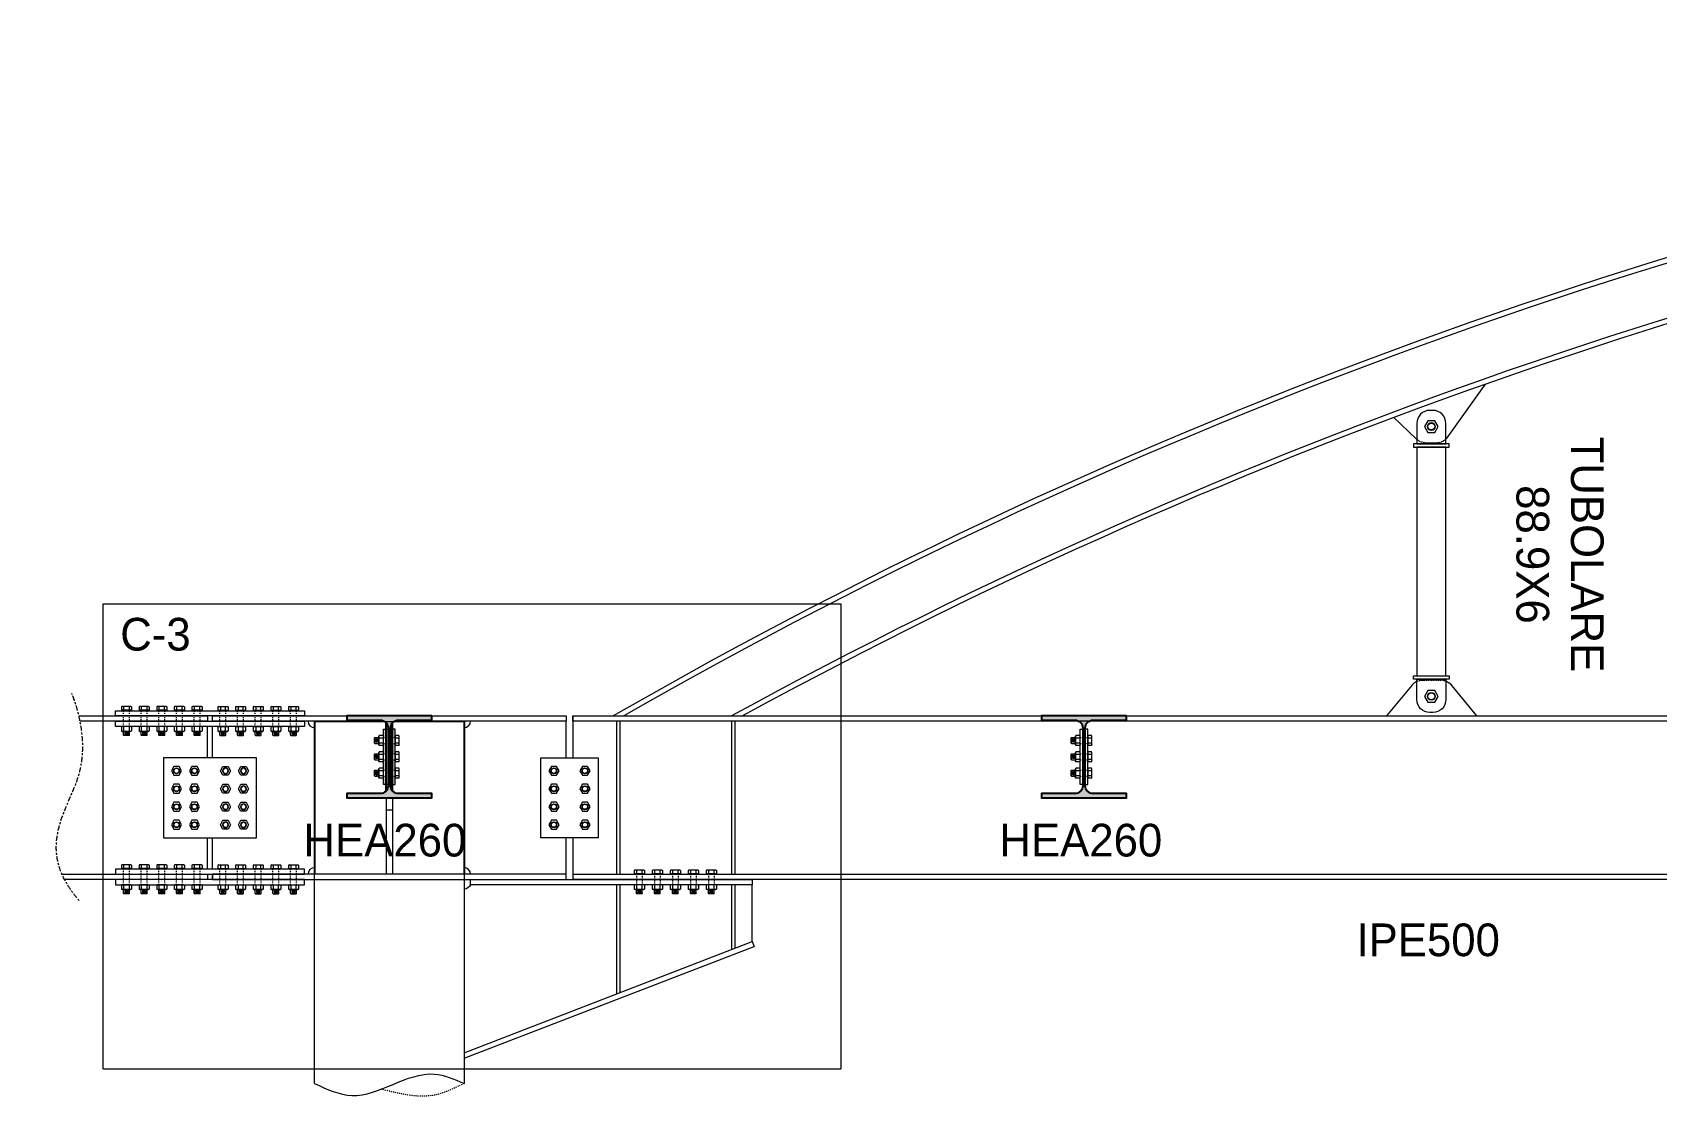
# Model space of a CAD drawing. Header units: millimetres. Extents: x -6949 to 549764, y -83146 to 127128.
# Drawn here: x 173033 to 178001, y 102411 to 105671 of the extents above; entities that cross this region are included whole.
import ezdxf

# ---------------------------------------------------------------- set-up
doc = ezdxf.new("R2010")
doc.units = ezdxf.units.MM
doc.linetypes.add('Centro', pattern=[31.75, 6.35, -4.7625, 15.875, -4.7625])
doc.linetypes.add('Tratto', pattern=[6.35, 3.175, -3.175])
for name, color, linetype, lineweight in [('bulloni', 5, 'Continuous', 9), ('LINEA DI SEZIONE', 1, 'Centro', 9), ('piastra', 6, 'Continuous', 18), ('S-BEAM', 5, 'Continuous', 18), ('S-COLS', 7, 'Continuous', 18), ('SEZIONI acciaio - Steel sections', 7, 'Continuous', 25), ('tratteggio', 253, 'Tratto', 15)]:
    doc.layers.add(name, color=color, linetype=linetype, lineweight=lineweight)
doc.layers.add('quote', color=7, linetype='Continuous', lineweight=5, true_color=0x383838)
doc.styles.get("Standard").update_dxf_attribs({"font": ''})
doc.styles.get('Standard').set_extended_font_data('Bahnschrift Light')

# ---------------------------------------------------------------- blocks, each defined once
blk = doc.blocks.new('*U1037')
at = {"layer": 'bulloni'}
blk.add_lwpolyline([(-15.6, 0), (-7.8, -13.5), (7.8, -13.5), (15.6, 0), (7.8, 13.5), (-7.8, 13.5)], close=True, dxfattribs=at)
for radius in [9, 7.88]:
    blk.add_circle((0, 0), radius, dxfattribs=at)
blk = doc.blocks.new('*U1038')
at = {"color": 0, "linetype": 'ByBlock', "lineweight": -2, "transparency": 16777216}
for p in [(0, 0), (55, 0), (0, -55), (55, -55), (0, -110), (55, -110), (0, -165), (55, -165)]:
    blk.add_blockref('*U1037', p, dxfattribs=at)
blk = doc.blocks.new('*U1046')
at = {"layer": 'bulloni'}
blk.add_lwpolyline([(-15.6, 0), (-7.8, -13.5), (7.8, -13.5), (15.6, 0), (7.8, 13.5), (-7.8, 13.5)], close=True, dxfattribs=at)
for radius in [9, 7.88]:
    blk.add_circle((0, 0), radius, dxfattribs=at)
blk = doc.blocks.new('*U1047')
at = {"color": 0, "linetype": 'ByBlock', "lineweight": -2, "transparency": 16777216}
for p in [(0, 0), (55, 0), (0, -55), (55, -55), (0, -110), (55, -110), (0, -165), (55, -165)]:
    blk.add_blockref('*U1046', p, dxfattribs=at)
blk = doc.blocks.new('*U1048')
at = {"layer": 'bulloni'}
for p, q in [((-13.7, 44.3), (-15.6, 43.1)), ((-15.6, 43.1), (-15.6, 32.8)), ((15.6, 32.8), (-15.6, 32.8)), ((13.7, 44.3), (-13.7, 44.3)), ((-12.5, 32.8), (-12.5, 32.3)), ((12.5, 32.3), (-12.5, 32.3)), ((-7.8, 32.8), (-7.8, 43.1)), ((7.8, 43.1), (7.8, 32.8)), ((12.5, 32.8), (12.5, 32.3)), ((13.7, 44.3), (15.6, 43.1)), ((15.6, 43.1), (15.6, 32.8)), ((-13.7, -16.7), (-15.6, -17.9)), ((-15.6, -17.9), (-15.6, -30.4)), ((-13.7, -31.7), (-15.6, -30.4)), ((13.7, -16.7), (-13.7, -16.7)), ((13.7, -31.7), (-13.7, -31.7)), ((-9, -43.3), (-9, -31.7)), ((-8, -44.3), (-9, -43.3)), ((9, -43.3), (-9, -43.3)), ((8, -44.3), (-8, -44.3)), ((-7.8, -30.4), (-7.8, -17.9)), ((-6.5, -34.4), (6.5, -33.7)), ((-6.5, -39.4), (6.5, -38.7)), ((-5, -36.8), (5, -36.3)), ((-5, -41.8), (5, -41.3)), ((7.8, -17.9), (7.8, -30.4)), ((9, -43.3), (8, -44.3)), ((9, -43.3), (9, -31.7)), ((13.7, -16.7), (15.6, -17.9)), ((13.7, -31.7), (15.6, -30.4)), ((15.6, -17.9), (15.6, -30.4))]:
    blk.add_line(p, q, dxfattribs=at)
at = {"layer": 'bulloni', "linetype": 'Tratto'}
for points in [[(-9, -16.7), (-9, 31.3)], [(9, -16.7), (9, 31.3)]]:
    blk.add_lwpolyline(points, dxfattribs=at)
at = {"layer": 'bulloni'}
for centre, radius, start, end in [((-11.7, 37.6), 6.67, 54.2621, 125.7379), ((-10, 31.3), 1, 0, 90), ((0, 19.5), 24.8, 71.6858, 108.3142), ((11.7, 37.6), 6.67, 54.2621, 125.7379), ((10, 31.3), 1, 90, 180), ((-11.7, -23.4), 6.67, 54.2621, 125.7379), ((-11.7, -25), 6.67, 234.2621, 305.7379), ((0, -41.5), 24.8, 71.6858, 108.3142), ((0, -6.9), 24.8, 251.6858, 288.3142), ((11.7, -23.4), 6.67, 54.2621, 125.7379), ((11.7, -25), 6.67, 234.2621, 305.7379)]:
    blk.add_arc(centre, radius, start, end, dxfattribs=at)
blk = doc.blocks.new('*U1049')
at = {"layer": 'bulloni', "color": 0, "linetype": 'ByBlock', "lineweight": -2, "transparency": 16777216}
for p in [(0, 0), (54, 0), (108, 0), (162, 0), (216, 0)]:
    blk.add_blockref('*U1048', p, dxfattribs=at)
blk = doc.blocks.new('*U1050')
at = {"layer": 'bulloni'}
for p, q in [((-13.7, 44.3), (-15.6, 43.1)), ((-15.6, 43.1), (-15.6, 32.8)), ((15.6, 32.8), (-15.6, 32.8)), ((13.7, 44.3), (-13.7, 44.3)), ((-12.5, 32.8), (-12.5, 32.3)), ((12.5, 32.3), (-12.5, 32.3)), ((-7.8, 32.8), (-7.8, 43.1)), ((7.8, 43.1), (7.8, 32.8)), ((12.5, 32.8), (12.5, 32.3)), ((13.7, 44.3), (15.6, 43.1)), ((15.6, 43.1), (15.6, 32.8)), ((-13.7, -16.7), (-15.6, -17.9)), ((-15.6, -17.9), (-15.6, -30.4)), ((-13.7, -31.7), (-15.6, -30.4)), ((13.7, -16.7), (-13.7, -16.7)), ((13.7, -31.7), (-13.7, -31.7)), ((-9, -43.3), (-9, -31.7)), ((-8, -44.3), (-9, -43.3)), ((9, -43.3), (-9, -43.3)), ((8, -44.3), (-8, -44.3)), ((-7.8, -30.4), (-7.8, -17.9)), ((-6.5, -34.4), (6.5, -33.7)), ((-6.5, -39.4), (6.5, -38.7)), ((-5, -36.8), (5, -36.3)), ((-5, -41.8), (5, -41.3)), ((7.8, -17.9), (7.8, -30.4)), ((9, -43.3), (8, -44.3)), ((9, -43.3), (9, -31.7)), ((13.7, -16.7), (15.6, -17.9)), ((13.7, -31.7), (15.6, -30.4)), ((15.6, -17.9), (15.6, -30.4))]:
    blk.add_line(p, q, dxfattribs=at)
at = {"layer": 'bulloni', "linetype": 'Tratto'}
for points in [[(-9, -16.7), (-9, 31.3)], [(9, -16.7), (9, 31.3)]]:
    blk.add_lwpolyline(points, dxfattribs=at)
at = {"layer": 'bulloni'}
for centre, radius, start, end in [((-11.7, 37.6), 6.67, 54.2621, 125.7379), ((-10, 31.3), 1, 0, 90), ((0, 19.5), 24.8, 71.6858, 108.3142), ((11.7, 37.6), 6.67, 54.2621, 125.7379), ((10, 31.3), 1, 90, 180), ((-11.7, -23.4), 6.67, 54.2621, 125.7379), ((-11.7, -25), 6.67, 234.2621, 305.7379), ((0, -41.5), 24.8, 71.6858, 108.3142), ((0, -6.9), 24.8, 251.6858, 288.3142), ((11.7, -23.4), 6.67, 54.2621, 125.7379), ((11.7, -25), 6.67, 234.2621, 305.7379)]:
    blk.add_arc(centre, radius, start, end, dxfattribs=at)
blk = doc.blocks.new('*U1032')
at = {"color": 0, "linetype": 'ByBlock', "lineweight": -2, "transparency": 16777216}
for p in [(0, 0), (54, 0), (108, 0), (162, 0), (216, 0)]:
    blk.add_blockref('*U1050', p, dxfattribs=at)
blk = doc.blocks.new('*U1034')
at = {"layer": 'bulloni'}
for p, q in [((-13.7, 44.3), (-15.6, 43.1)), ((-15.6, 43.1), (-15.6, 32.8)), ((15.6, 32.8), (-15.6, 32.8)), ((13.7, 44.3), (-13.7, 44.3)), ((-12.5, 32.8), (-12.5, 32.3)), ((12.5, 32.3), (-12.5, 32.3)), ((-7.8, 32.8), (-7.8, 43.1)), ((7.8, 43.1), (7.8, 32.8)), ((12.5, 32.8), (12.5, 32.3)), ((13.7, 44.3), (15.6, 43.1)), ((15.6, 43.1), (15.6, 32.8)), ((-13.7, -16.7), (-15.6, -17.9)), ((-15.6, -17.9), (-15.6, -30.4)), ((-13.7, -31.7), (-15.6, -30.4)), ((13.7, -16.7), (-13.7, -16.7)), ((13.7, -31.7), (-13.7, -31.7)), ((-9, -43.3), (-9, -31.7)), ((-8, -44.3), (-9, -43.3)), ((9, -43.3), (-9, -43.3)), ((8, -44.3), (-8, -44.3)), ((-7.8, -30.4), (-7.8, -17.9)), ((-6.5, -34.4), (6.5, -33.7)), ((-6.5, -39.4), (6.5, -38.7)), ((-5, -36.8), (5, -36.3)), ((-5, -41.8), (5, -41.3)), ((7.8, -17.9), (7.8, -30.4)), ((9, -43.3), (8, -44.3)), ((9, -43.3), (9, -31.7)), ((13.7, -16.7), (15.6, -17.9)), ((13.7, -31.7), (15.6, -30.4)), ((15.6, -17.9), (15.6, -30.4))]:
    blk.add_line(p, q, dxfattribs=at)
at = {"layer": 'bulloni', "linetype": 'Tratto'}
for points in [[(-9, -16.7), (-9, 31.3)], [(9, -16.7), (9, 31.3)]]:
    blk.add_lwpolyline(points, dxfattribs=at)
at = {"layer": 'bulloni'}
for centre, radius, start, end in [((-11.7, 37.6), 6.67, 54.2621, 125.7379), ((-10, 31.3), 1, 0, 90), ((0, 19.5), 24.8, 71.6858, 108.3142), ((11.7, 37.6), 6.67, 54.2621, 125.7379), ((10, 31.3), 1, 90, 180), ((-11.7, -23.4), 6.67, 54.2621, 125.7379), ((-11.7, -25), 6.67, 234.2621, 305.7379), ((0, -41.5), 24.8, 71.6858, 108.3142), ((0, -6.9), 24.8, 251.6858, 288.3142), ((11.7, -23.4), 6.67, 54.2621, 125.7379), ((11.7, -25), 6.67, 234.2621, 305.7379)]:
    blk.add_arc(centre, radius, start, end, dxfattribs=at)
blk = doc.blocks.new('*U1035')
at = {"color": 0, "linetype": 'ByBlock', "lineweight": -2, "transparency": 16777216}
for p in [(0, 0), (54, 0), (108, 0), (162, 0), (216, 0)]:
    blk.add_blockref('*U1034', p, dxfattribs=at)
blk = doc.blocks.new('*U1036')
at = {"layer": 'bulloni'}
for p, q in [((-13.7, 44.3), (-15.6, 43.1)), ((-15.6, 43.1), (-15.6, 32.8)), ((15.6, 32.8), (-15.6, 32.8)), ((13.7, 44.3), (-13.7, 44.3)), ((-12.5, 32.8), (-12.5, 32.3)), ((12.5, 32.3), (-12.5, 32.3)), ((-7.8, 32.8), (-7.8, 43.1)), ((7.8, 43.1), (7.8, 32.8)), ((12.5, 32.8), (12.5, 32.3)), ((13.7, 44.3), (15.6, 43.1)), ((15.6, 43.1), (15.6, 32.8)), ((-13.7, -16.7), (-15.6, -17.9)), ((-15.6, -17.9), (-15.6, -30.4)), ((-13.7, -31.7), (-15.6, -30.4)), ((13.7, -16.7), (-13.7, -16.7)), ((13.7, -31.7), (-13.7, -31.7)), ((-9, -43.3), (-9, -31.7)), ((-8, -44.3), (-9, -43.3)), ((9, -43.3), (-9, -43.3)), ((8, -44.3), (-8, -44.3)), ((-7.8, -30.4), (-7.8, -17.9)), ((-6.5, -34.4), (6.5, -33.7)), ((-6.5, -39.4), (6.5, -38.7)), ((-5, -36.8), (5, -36.3)), ((-5, -41.8), (5, -41.3)), ((7.8, -17.9), (7.8, -30.4)), ((9, -43.3), (8, -44.3)), ((9, -43.3), (9, -31.7)), ((13.7, -16.7), (15.6, -17.9)), ((13.7, -31.7), (15.6, -30.4)), ((15.6, -17.9), (15.6, -30.4))]:
    blk.add_line(p, q, dxfattribs=at)
at = {"layer": 'bulloni', "linetype": 'Tratto'}
for points in [[(-9, -16.7), (-9, 31.3)], [(9, -16.7), (9, 31.3)]]:
    blk.add_lwpolyline(points, dxfattribs=at)
at = {"layer": 'bulloni'}
for centre, radius, start, end in [((-11.7, 37.6), 6.67, 54.2621, 125.7379), ((-10, 31.3), 1, 0, 90), ((0, 19.5), 24.8, 71.6858, 108.3142), ((11.7, 37.6), 6.67, 54.2621, 125.7379), ((10, 31.3), 1, 90, 180), ((-11.7, -23.4), 6.67, 54.2621, 125.7379), ((-11.7, -25), 6.67, 234.2621, 305.7379), ((0, -41.5), 24.8, 71.6858, 108.3142), ((0, -6.9), 24.8, 251.6858, 288.3142), ((11.7, -23.4), 6.67, 54.2621, 125.7379), ((11.7, -25), 6.67, 234.2621, 305.7379)]:
    blk.add_arc(centre, radius, start, end, dxfattribs=at)
blk = doc.blocks.new('*U1033')
at = {"color": 0, "linetype": 'ByBlock', "lineweight": -2, "transparency": 16777216}
for p in [(0, 0), (54, 0), (108, 0), (162, 0), (216, 0)]:
    blk.add_blockref('*U1036', p, dxfattribs=at)
blk = doc.blocks.new('vfdcv')
at = {"layer": 'bulloni'}
for p, q in [((50940.3, -31978.2), (50941.3, -31977.2)), ((50940.3, -31994.2), (50940.3, -31978.2)), ((50941.3, -31977.2), (50952.9, -31977.2)), ((50941.3, -31995.2), (50941.3, -31977.2)), ((50942.8, -31981.2), (50943.3, -31991.2)), ((50945.2, -31979.7), (50945.9, -31992.7)), ((50947.8, -31981.2), (50948.3, -31991.2)), ((50950.2, -31979.7), (50950.9, -31992.7)), ((50952.9, -31972.5), (50954.2, -31970.6)), ((50952.9, -31999.9), (50952.9, -31972.5)), ((50966.7, -31970.6), (50954.2, -31970.6)), ((50954.2, -31978.4), (50966.7, -31978.4)), ((50967.9, -31972.5), (50966.7, -31970.6)), ((50967.9, -31999.9), (50967.9, -31972.5)), ((50991.4, -31998.7), (50991.4, -31973.7)), ((50991.9, -31973.7), (50991.4, -31973.7)), ((50991.9, -32001.7), (50991.9, -31970.6)), ((51002.2, -31970.6), (50991.9, -31970.6)), ((50991.9, -31978.4), (51002.2, -31978.4)), ((51003.4, -31972.5), (51002.2, -31970.6)), ((51003.4, -31999.9), (51003.4, -31972.5)), ((50941.3, -31995.2), (50940.3, -31994.2)), ((50940.3, -32028.2), (50941.3, -32027.2)), ((50940.3, -32044.2), (50940.3, -32028.2)), ((50941.3, -31995.2), (50952.9, -31995.2)), ((50941.3, -32027.2), (50952.9, -32027.2)), ((50941.3, -32045.2), (50941.3, -32027.2)), ((50942.8, -32031.2), (50943.3, -32041.2)), ((50945.2, -32029.7), (50945.9, -32042.7)), ((50947.8, -32031.2), (50948.3, -32041.2)), ((50950.2, -32029.7), (50950.9, -32042.7)), ((50952.9, -31999.9), (50954.2, -32001.7)), ((50952.9, -32022.5), (50954.2, -32020.6)), ((50952.9, -32049.9), (50952.9, -32022.5)), ((50966.7, -31994), (50954.2, -31994)), ((50966.7, -32001.7), (50954.2, -32001.7)), ((50966.7, -32020.6), (50954.2, -32020.6)), ((50954.2, -32028.4), (50966.7, -32028.4)), ((50967.9, -31999.9), (50966.7, -32001.7)), ((50967.9, -32022.5), (50966.7, -32020.6)), ((50967.9, -32049.9), (50967.9, -32022.5)), ((50991.9, -31998.7), (50991.4, -31998.7)), ((50991.4, -32048.7), (50991.4, -32023.7)), ((50991.9, -32023.7), (50991.4, -32023.7)), ((51002.2, -31994), (50991.9, -31994)), ((51002.2, -32001.7), (50991.9, -32001.7)), ((50991.9, -32051.7), (50991.9, -32020.6)), ((51002.2, -32020.6), (50991.9, -32020.6)), ((50991.9, -32028.4), (51002.2, -32028.4)), ((51003.4, -31999.9), (51002.2, -32001.7)), ((51003.4, -32022.5), (51002.2, -32020.6)), ((51003.4, -32049.9), (51003.4, -32022.5)), ((50941.3, -32045.2), (50940.3, -32044.2)), ((50940.3, -32078.2), (50941.3, -32077.2)), ((50940.3, -32094.2), (50940.3, -32078.2)), ((50941.3, -32045.2), (50952.9, -32045.2)), ((50941.3, -32077.2), (50952.9, -32077.2)), ((50941.3, -32095.2), (50941.3, -32077.2)), ((50942.8, -32081.2), (50943.3, -32091.2)), ((50945.2, -32079.7), (50945.9, -32092.7)), ((50947.8, -32081.2), (50948.3, -32091.2)), ((50950.2, -32079.7), (50950.9, -32092.7)), ((50952.9, -32049.9), (50954.2, -32051.7)), ((50952.9, -32072.5), (50954.2, -32070.6)), ((50952.9, -32099.9), (50952.9, -32072.5)), ((50966.7, -32044), (50954.2, -32044)), ((50966.7, -32051.7), (50954.2, -32051.7)), ((50966.7, -32070.6), (50954.2, -32070.6)), ((50954.2, -32078.4), (50966.7, -32078.4)), ((50967.9, -32049.9), (50966.7, -32051.7)), ((50967.9, -32072.5), (50966.7, -32070.6)), ((50967.9, -32099.9), (50967.9, -32072.5)), ((50991.9, -32048.7), (50991.4, -32048.7)), ((50991.4, -32098.7), (50991.4, -32073.7)), ((50991.9, -32073.7), (50991.4, -32073.7)), ((51002.2, -32044), (50991.9, -32044)), ((51002.2, -32051.7), (50991.9, -32051.7)), ((50991.9, -32101.7), (50991.9, -32070.6)), ((51002.2, -32070.6), (50991.9, -32070.6)), ((50991.9, -32078.4), (51002.2, -32078.4)), ((51003.4, -32049.9), (51002.2, -32051.7)), ((51003.4, -32072.5), (51002.2, -32070.6)), ((51003.4, -32099.9), (51003.4, -32072.5)), ((50941.3, -32095.2), (50940.3, -32094.2)), ((50941.3, -32095.2), (50952.9, -32095.2)), ((50952.9, -32099.9), (50954.2, -32101.7)), ((50966.7, -32094), (50954.2, -32094)), ((50966.7, -32101.7), (50954.2, -32101.7)), ((50967.9, -32099.9), (50966.7, -32101.7)), ((50991.9, -32098.7), (50991.4, -32098.7)), ((51002.2, -32094), (50991.9, -32094)), ((51002.2, -32101.7), (50991.9, -32101.7)), ((51003.4, -32099.9), (51002.2, -32101.7))]:
    blk.add_line(p, q, dxfattribs=at)
at = {"layer": 'bulloni', "linetype": 'Tratto'}
for points in [[(50967.9, -31977.2), (50990.4, -31977.2)], [(50967.9, -31995.2), (50990.4, -31995.2)], [(50967.9, -32027.2), (50990.4, -32027.2)], [(50967.9, -32045.2), (50990.4, -32045.2)], [(50967.9, -32077.2), (50990.4, -32077.2)], [(50967.9, -32095.2), (50990.4, -32095.2)]]:
    blk.add_lwpolyline(points, dxfattribs=at)
at = {"layer": 'bulloni'}
for centre, radius, start, end in [((50959.6, -31974.5), 6.67, 144.2621, 215.7379), ((50977.7, -31986.2), 24.8, 161.6858, 198.3142), ((50961.3, -31974.5), 6.67, 324.2621, 35.7379), ((50943.1, -31986.2), 24.8, 341.6858, 18.3142), ((50990.4, -31976.2), 1, 270, 0), ((50996.8, -31974.5), 6.67, 324.2621, 35.7379), ((50978.6, -31986.2), 24.8, 341.6858, 18.3142), ((50959.6, -31997.8), 6.67, 144.2621, 215.7379), ((50959.6, -32024.5), 6.67, 144.2621, 215.7379), ((50977.7, -32036.2), 24.8, 161.6858, 198.3142), ((50961.3, -31997.8), 6.67, 324.2621, 35.7379), ((50961.3, -32024.5), 6.67, 324.2621, 35.7379), ((50943.1, -32036.2), 24.8, 341.6858, 18.3142), ((50990.4, -31996.2), 1, 0, 90), ((50990.4, -32026.2), 1, 270, 0), ((50996.8, -31997.8), 6.67, 324.2621, 35.7379), ((50996.8, -32024.5), 6.67, 324.2621, 35.7379), ((50978.6, -32036.2), 24.8, 341.6858, 18.3142), ((50959.6, -32047.8), 6.67, 144.2621, 215.7379), ((50959.6, -32074.5), 6.67, 144.2621, 215.7379), ((50977.7, -32086.2), 24.8, 161.6858, 198.3142), ((50961.3, -32047.8), 6.67, 324.2621, 35.7379), ((50961.3, -32074.5), 6.67, 324.2621, 35.7379), ((50943.1, -32086.2), 24.8, 341.6858, 18.3142), ((50990.4, -32046.2), 1, 0, 90), ((50990.4, -32076.2), 1, 270, 0), ((50996.8, -32047.8), 6.67, 324.2621, 35.7379), ((50996.8, -32074.5), 6.67, 324.2621, 35.7379), ((50978.6, -32086.2), 24.8, 341.6858, 18.3142), ((50959.6, -32097.8), 6.67, 144.2621, 215.7379), ((50961.3, -32097.8), 6.67, 324.2621, 35.7379), ((50990.4, -32096.2), 1, 0, 90), ((50996.8, -32097.8), 6.67, 324.2621, 35.7379)]:
    blk.add_arc(centre, radius, start, end, dxfattribs=at)
blk = doc.blocks.new('*U2054')
at = {"layer": 'bulloni'}
blk.add_lwpolyline([(-15.6, 0), (-7.8, -13.5), (7.8, -13.5), (15.6, 0), (7.8, 13.5), (-7.8, 13.5)], close=True, dxfattribs=at)
for radius in [9, 7.88]:
    blk.add_circle((0, 0), radius, dxfattribs=at)
blk = doc.blocks.new('*U2055')
at = {"color": 0, "linetype": 'ByBlock', "lineweight": -2, "transparency": 16777216}
for p in [(0, 0), (95, 0), (0, -55), (95, -55), (0, -110), (95, -110), (0, -165), (95, -165)]:
    blk.add_blockref('*U2054', p, dxfattribs=at)
blk = doc.blocks.new('*U2056')
at = {"layer": 'bulloni'}
for p, q in [((-13.7, 36.3), (-15.6, 35.1)), ((-15.6, 35.1), (-15.6, 24.8)), ((15.6, 24.8), (-15.6, 24.8)), ((13.7, 36.3), (-13.7, 36.3)), ((-12.5, 24.8), (-12.5, 24.3)), ((12.5, 24.3), (-12.5, 24.3)), ((-7.8, 24.8), (-7.8, 35.1)), ((7.8, 35.1), (7.8, 24.8)), ((12.5, 24.8), (12.5, 24.3)), ((13.7, 36.3), (15.6, 35.1)), ((15.6, 35.1), (15.6, 24.8)), ((-13.7, -8.7), (-15.6, -9.9)), ((-15.6, -9.9), (-15.6, -22.4)), ((-13.7, -23.7), (-15.6, -22.4)), ((13.7, -8.7), (-13.7, -8.7)), ((13.7, -23.7), (-13.7, -23.7)), ((-9, -35.3), (-9, -23.7)), ((-8, -36.3), (-9, -35.3)), ((9, -35.3), (-9, -35.3)), ((8, -36.3), (-8, -36.3)), ((-7.8, -22.4), (-7.8, -9.9)), ((-6.5, -26.4), (6.5, -25.7)), ((-6.5, -31.4), (6.5, -30.7)), ((-5, -28.8), (5, -28.3)), ((-5, -33.8), (5, -33.3)), ((7.8, -9.9), (7.8, -22.4)), ((9, -35.3), (8, -36.3)), ((9, -35.3), (9, -23.7)), ((13.7, -8.7), (15.6, -9.9)), ((13.7, -23.7), (15.6, -22.4)), ((15.6, -9.9), (15.6, -22.4))]:
    blk.add_line(p, q, dxfattribs=at)
for centre, radius, start, end in [((-11.7, 29.6), 6.67, 54.2621, 125.7379), ((-10, 23.3), 1, 0, 90), ((0, 11.5), 24.8, 71.6858, 108.3142), ((11.7, 29.6), 6.67, 54.2621, 125.7379), ((10, 23.3), 1, 90, 180), ((-11.7, -15.4), 6.67, 54.2621, 125.7379), ((-11.7, -17), 6.67, 234.2621, 305.7379), ((0, -33.5), 24.8, 71.6858, 108.3142), ((0, 1.1), 24.8, 251.6858, 288.3142), ((11.7, -15.4), 6.67, 54.2621, 125.7379), ((11.7, -17), 6.67, 234.2621, 305.7379)]:
    blk.add_arc(centre, radius, start, end, dxfattribs=at)
at = {"layer": 'tratteggio'}
for points in [[(-9, 23.3), (-9, -8.7)], [(9, 23.3), (9, -8.7)]]:
    blk.add_lwpolyline(points, dxfattribs=at)
blk = doc.blocks.new('*U2057')
at = {"layer": 'quote', "color": 0, "linetype": 'ByBlock', "lineweight": -2, "transparency": 16777216}
for p in [(0, 0), (55, 0), (110, 0), (165, 0), (220, 0)]:
    blk.add_blockref('*U2056', p, dxfattribs=at)

msp = doc.modelspace()

# ---------------------------------------------------------------- hatches: boundary and pattern name
at = {"true_color": 0xc7c8ca}
h = msp.add_hatch(color=9, dxfattribs=at)
h.dxf.hatch_style = 1
h.paths.add_polyline_path([(174152.6, 103568.2), (174254.8, 103568.2), (174254.8, 103580.7), (173994.8, 103580.7), (173994.8, 103568.2), (174097.1, 103568.2, -0.414214), (174121.1, 103544.2), (174121.1, 103514.7), (174128.6, 103514.7), (174128.6, 103544.2, -0.414214)])
h.paths.add_polyline_path([(174121.1, 103464.7), (174128.6, 103464.7), (174128.6, 103496.7), (174121.1, 103496.7)])
h.paths.add_polyline_path([(174128.6, 103446.7), (174121.1, 103446.7), (174121.1, 103414.7), (174128.6, 103414.7)])
h.paths.add_polyline_path([(174128.6, 103396.7), (174121.1, 103396.7), (174121.1, 103367.2, -0.414214), (174097.1, 103343.2), (173994.8, 103343.2), (173994.8, 103330.7), (174254.8, 103330.7), (174254.8, 103343.2), (174152.6, 103343.2, -0.414214), (174128.6, 103367.2)])
h = msp.add_hatch(color=9, dxfattribs=at)
h.dxf.hatch_style = 1
h.paths.add_polyline_path([(176277.6, 103568.2), (176379.8, 103568.2), (176379.8, 103580.7), (176119.8, 103580.7), (176119.8, 103568.2), (176222.1, 103568.2, -0.414214), (176246.1, 103544.2), (176246.1, 103514.7), (176253.6, 103514.7), (176253.6, 103544.2, -0.414214)])
h.paths.add_polyline_path([(176246.1, 103464.7), (176253.6, 103464.7), (176253.6, 103496.7), (176246.1, 103496.7)])
h.paths.add_polyline_path([(176253.6, 103446.7), (176246.1, 103446.7), (176246.1, 103414.7), (176253.6, 103414.7)])
h.paths.add_polyline_path([(176253.6, 103396.7), (176246.1, 103396.7), (176246.1, 103367.2, -0.414214), (176222.1, 103343.2), (176119.8, 103343.2), (176119.8, 103330.7), (176379.8, 103330.7), (176379.8, 103343.2), (176277.6, 103343.2, -0.414214), (176253.6, 103367.2)])
at = {"layer": 'piastra'}
h = msp.add_hatch(color=203, dxfattribs=at)
h.dxf.hatch_style = 1
h.paths.add_polyline_path([(174114.8, 103540.7), (174107.3, 103540.7), (174107.3, 103514.7), (174114.8, 103514.7)])
h.paths.add_polyline_path([(174114.8, 103496.7), (174107.3, 103496.7), (174107.3, 103492), (174107.3, 103464.7), (174114.8, 103464.7)])
h.paths.add_polyline_path([(174114.8, 103446.7), (174107.3, 103446.7), (174107.3, 103442), (174107.3, 103414.7), (174114.8, 103414.7)])
h.paths.add_polyline_path([(174114.8, 103396.7), (174107.3, 103396.7), (174107.3, 103392), (174107.3, 103370.7), (174114.8, 103370.7)])
h = msp.add_hatch(color=203, dxfattribs=at)
h.dxf.hatch_style = 1
h.paths.add_polyline_path([(174142.3, 103540.7), (174134.8, 103540.7), (174134.8, 103514.7), (174142.3, 103514.7)])
h.paths.add_polyline_path([(174142.3, 103496.7), (174134.8, 103496.7), (174134.8, 103464.7), (174142.3, 103464.7)])
h = msp.add_hatch(color=203, dxfattribs=at)
h.dxf.hatch_style = 1
h.paths.add_polyline_path([(174142.3, 103446.7), (174134.8, 103446.7), (174134.8, 103414.7), (174142.3, 103414.7)])
h.paths.add_polyline_path([(174142.3, 103396.7), (174134.8, 103396.7), (174134.8, 103370.7), (174142.3, 103370.7)])

# ---------------------------------------------------------------- linework, layer by layer
for p, q in [((173896.3, 103564.7), (173896.3, 103096.7)), ((174114.8, 103351.1), (174114.8, 103560.4)), ((174134.8, 103351.1), (174134.8, 103560.4)), ((174353.3, 103564.7), (174353.3, 103096.7))]:
    msp.add_line(p, q)
at = {"layer": 'bulloni'}
for p, q in [((174079.7, 103513.7), (174080.7, 103514.7)), ((174079.7, 103497.7), (174079.7, 103513.7)), ((174080.7, 103496.7), (174079.7, 103497.7)), ((174080.7, 103514.7), (174092.3, 103514.7)), ((174080.7, 103496.7), (174080.7, 103514.7)), ((174080.7, 103496.7), (174092.3, 103496.7)), ((174082.2, 103510.7), (174082.7, 103500.7)), ((174084.6, 103512.2), (174085.3, 103499.2)), ((174087.2, 103510.7), (174087.7, 103500.7)), ((174089.6, 103512.2), (174090.3, 103499.2)), ((174092.3, 103519.4), (174093.6, 103521.3)), ((174092.3, 103492), (174092.3, 103519.4)), ((174092.3, 103492), (174093.6, 103490.1)), ((174106.1, 103521.3), (174093.6, 103521.3)), ((174093.6, 103513.5), (174106.1, 103513.5)), ((174106.1, 103497.9), (174093.6, 103497.9)), ((174106.1, 103490.1), (174093.6, 103490.1)), ((174107.3, 103519.4), (174106.1, 103521.3)), ((174107.3, 103492), (174106.1, 103490.1)), ((174107.3, 103492), (174107.3, 103519.4)), ((174143.3, 103493.2), (174143.3, 103518.2)), ((174143.8, 103518.2), (174143.3, 103518.2)), ((174143.8, 103493.2), (174143.3, 103493.2)), ((174143.8, 103490.1), (174143.8, 103521.3)), ((174154.1, 103521.3), (174143.8, 103521.3)), ((174143.8, 103513.5), (174154.1, 103513.5)), ((174154.1, 103497.9), (174143.8, 103497.9)), ((174154.1, 103490.1), (174143.8, 103490.1)), ((174155.3, 103519.4), (174154.1, 103521.3)), ((174155.3, 103492), (174154.1, 103490.1)), ((174155.3, 103492), (174155.3, 103519.4)), ((174079.7, 103463.7), (174080.7, 103464.7)), ((174079.7, 103447.7), (174079.7, 103463.7)), ((174080.7, 103446.7), (174079.7, 103447.7)), ((174080.7, 103464.7), (174092.3, 103464.7)), ((174080.7, 103446.7), (174080.7, 103464.7)), ((174080.7, 103446.7), (174092.3, 103446.7)), ((174082.2, 103460.7), (174082.7, 103450.7)), ((174084.6, 103462.2), (174085.3, 103449.2)), ((174087.2, 103460.7), (174087.7, 103450.7)), ((174089.6, 103462.2), (174090.3, 103449.2)), ((174092.3, 103469.4), (174093.6, 103471.3)), ((174092.3, 103442), (174092.3, 103469.4)), ((174092.3, 103442), (174093.6, 103440.1)), ((174106.1, 103471.3), (174093.6, 103471.3)), ((174093.6, 103463.5), (174106.1, 103463.5)), ((174106.1, 103447.9), (174093.6, 103447.9)), ((174106.1, 103440.1), (174093.6, 103440.1)), ((174107.3, 103469.4), (174106.1, 103471.3)), ((174107.3, 103442), (174106.1, 103440.1)), ((174107.3, 103442), (174107.3, 103469.4)), ((174143.3, 103443.2), (174143.3, 103468.2)), ((174143.8, 103468.2), (174143.3, 103468.2)), ((174143.8, 103443.2), (174143.3, 103443.2)), ((174143.8, 103440.1), (174143.8, 103471.3)), ((174154.1, 103471.3), (174143.8, 103471.3)), ((174143.8, 103463.5), (174154.1, 103463.5)), ((174154.1, 103447.9), (174143.8, 103447.9)), ((174154.1, 103440.1), (174143.8, 103440.1)), ((174155.3, 103469.4), (174154.1, 103471.3)), ((174155.3, 103442), (174154.1, 103440.1)), ((174155.3, 103442), (174155.3, 103469.4)), ((174079.7, 103413.7), (174080.7, 103414.7)), ((174079.7, 103397.7), (174079.7, 103413.7)), ((174080.7, 103396.7), (174079.7, 103397.7)), ((174080.7, 103414.7), (174092.3, 103414.7)), ((174080.7, 103396.7), (174080.7, 103414.7)), ((174080.7, 103396.7), (174092.3, 103396.7)), ((174082.2, 103410.7), (174082.7, 103400.7)), ((174084.6, 103412.2), (174085.3, 103399.2)), ((174087.2, 103410.7), (174087.7, 103400.7)), ((174089.6, 103412.2), (174090.3, 103399.2)), ((174092.3, 103419.4), (174093.6, 103421.3)), ((174092.3, 103392), (174092.3, 103419.4)), ((174092.3, 103392), (174093.6, 103390.1)), ((174106.1, 103421.3), (174093.6, 103421.3)), ((174093.6, 103413.5), (174106.1, 103413.5)), ((174106.1, 103397.9), (174093.6, 103397.9)), ((174106.1, 103390.1), (174093.6, 103390.1)), ((174107.3, 103419.4), (174106.1, 103421.3)), ((174107.3, 103392), (174106.1, 103390.1)), ((174107.3, 103392), (174107.3, 103419.4)), ((174143.3, 103393.2), (174143.3, 103418.2)), ((174143.8, 103418.2), (174143.3, 103418.2)), ((174143.8, 103393.2), (174143.3, 103393.2)), ((174143.8, 103390.1), (174143.8, 103421.3)), ((174154.1, 103421.3), (174143.8, 103421.3)), ((174143.8, 103413.5), (174154.1, 103413.5)), ((174154.1, 103397.9), (174143.8, 103397.9)), ((174154.1, 103390.1), (174143.8, 103390.1)), ((174155.3, 103419.4), (174154.1, 103421.3)), ((174155.3, 103392), (174154.1, 103390.1)), ((174155.3, 103392), (174155.3, 103419.4))]:
    msp.add_line(p, q, dxfattribs=at)
for points in [[(177291.5, 104465.8), (177301.9, 104447.8), (177322.7, 104447.8), (177333.1, 104465.8), (177322.7, 104483.8), (177301.9, 104483.8)], [(177291.5, 103640.7), (177301.9, 103622.7), (177322.7, 103622.7), (177333.1, 103640.7), (177322.7, 103658.7), (177301.9, 103658.7)]]:
    msp.add_lwpolyline(points, close=True, dxfattribs=at)
at = {"layer": 'bulloni', "linetype": 'Tratto'}
for points in [[(174107.3, 103514.7), (174142.3, 103514.7)], [(174107.3, 103496.7), (174142.3, 103496.7)], [(174107.3, 103464.7), (174142.3, 103464.7)], [(174107.3, 103446.7), (174142.3, 103446.7)], [(174107.3, 103414.7), (174142.3, 103414.7)], [(174107.3, 103396.7), (174142.3, 103396.7)]]:
    msp.add_lwpolyline(points, dxfattribs=at)
at = {"layer": 'bulloni'}
for centre, radius in [((177312.3, 104465.8), 12), ((177312.3, 104465.8), 10.5), ((177312.3, 103640.7), 12), ((177312.3, 103640.7), 10.5)]:
    msp.add_circle(centre, radius, dxfattribs=at)
for centre, radius, start, end in [((174099, 103517.4), 6.67, 144.2621, 215.7379), ((174117.1, 103505.7), 24.8, 161.6858, 198.3142), ((174099, 103494), 6.67, 144.2621, 215.7379), ((174100.6, 103517.4), 6.67, 324.2621, 35.7379), ((174082.5, 103505.7), 24.8, 341.6858, 18.3142), ((174100.6, 103494), 6.67, 324.2621, 35.7379), ((174142.3, 103515.7), 1, 270, 0), ((174142.3, 103495.7), 1, 0, 90), ((174148.6, 103517.4), 6.67, 324.2621, 35.7379), ((174130.5, 103505.7), 24.8, 341.6858, 18.3142), ((174148.6, 103494), 6.67, 324.2621, 35.7379), ((174099, 103467.4), 6.67, 144.2621, 215.7379), ((174117.1, 103455.7), 24.8, 161.6858, 198.3142), ((174099, 103444), 6.67, 144.2621, 215.7379), ((174100.6, 103467.4), 6.67, 324.2621, 35.7379), ((174082.5, 103455.7), 24.8, 341.6858, 18.3142), ((174100.6, 103444), 6.67, 324.2621, 35.7379), ((174142.3, 103465.7), 1, 270, 0), ((174142.3, 103445.7), 1, 0, 90), ((174148.6, 103467.4), 6.67, 324.2621, 35.7379), ((174130.5, 103455.7), 24.8, 341.6858, 18.3142), ((174148.6, 103444), 6.67, 324.2621, 35.7379), ((174099, 103417.4), 6.67, 144.2621, 215.7379), ((174117.1, 103405.7), 24.8, 161.6858, 198.3142), ((174099, 103394), 6.67, 144.2621, 215.7379), ((174100.6, 103417.4), 6.67, 324.2621, 35.7379), ((174082.5, 103405.7), 24.8, 341.6858, 18.3142), ((174100.6, 103394), 6.67, 324.2621, 35.7379), ((174142.3, 103415.7), 1, 270, 0), ((174142.3, 103395.7), 1, 0, 90), ((174148.6, 103417.4), 6.67, 324.2621, 35.7379), ((174130.5, 103405.7), 24.8, 341.6858, 18.3142), ((174148.6, 103394), 6.67, 324.2621, 35.7379)]:
    msp.add_arc(centre, radius, start, end, dxfattribs=at)
at = {"layer": 'LINEA DI SEZIONE', "ltscale": 0.2}
msp.add_lwpolyline([(173249, 103923.5), (175505.9, 103923.5), (175505.9, 102500.5), (173249, 102500.5)], close=True, dxfattribs=at)
at = {"layer": 'LINEA DI SEZIONE'}
msp.add_open_spline([(173176.4, 103015.7), (173033.3, 103181.7), (173262.5, 103406), (173153.5, 103649.5), (173153.5, 103649.5)], degree=3, dxfattribs=at)
at = {"layer": 'piastra'}
for p, q in [((177360.5, 104431.2), (177478.3, 104595.6)), ((177197.5, 104493.4), (177266, 104428.6)), ((174353.3, 102533.8), (175240.4, 102875.8))]:
    msp.add_line(p, q, dxfattribs=at)
for points in [[(177267.9, 104413.1), (177356.8, 104413.1), (177356.8, 104475.3, 0.414214), (177316.8, 104515.3), (177307.9, 104515.3, 0.414214), (177267.9, 104475.3)], [(177267.9, 103693.4), (177356.8, 103693.4), (177356.8, 103631.3, -0.414214), (177316.8, 103591.3), (177307.9, 103591.3, -0.414214), (177267.9, 103631.3)]]:
    msp.add_lwpolyline(points, format="xyb", close=True, dxfattribs=at)
for points in [[(177257.7, 104413.1), (177257.7, 104403.1), (177366.6, 104403.1), (177366.6, 104413.1)], [(177257.7, 103693.4), (177257.7, 103703.4), (177366.6, 103703.4), (177366.6, 103693.4)], [(173865.8, 103580.7), (173286.8, 103580.7), (173286.8, 103596.7), (173865.8, 103596.7)], [(173865.8, 103548.7), (173286.8, 103548.7), (173286.8, 103564.7), (173865.8, 103564.7)], [(174107.3, 103540.7), (174114.8, 103540.7), (174114.8, 103370.7), (174107.3, 103370.7)], [(174114.8, 103540.7), (174121.1, 103540.7), (174121.1, 103370.7), (174114.8, 103370.7)], [(174128.6, 103540.7), (174134.8, 103540.7), (174134.8, 103370.7), (174128.6, 103370.7)], [(174142.3, 103540.7), (174134.8, 103540.7), (174134.8, 103370.7), (174142.3, 103370.7)], [(176238.6, 103540.7), (176246.1, 103540.7), (176246.1, 103370.7), (176238.6, 103370.7)], [(176261.1, 103540.7), (176253.6, 103540.7), (176253.6, 103370.7), (176261.1, 103370.7)], [(173718.8, 103453.2), (173433.8, 103453.2), (173433.8, 103208.2), (173718.8, 103208.2)], [(174588.3, 103453.2), (174763.3, 103453.2), (174763.3, 103208.2), (174588.3, 103208.2)], [(173865.8, 103112.7), (173286.8, 103112.7), (173286.8, 103096.7), (173865.8, 103096.7)], [(173865.8, 103080.7), (173286.8, 103080.7), (173286.8, 103064.7), (173865.8, 103064.7)]]:
    msp.add_lwpolyline(points, close=True, dxfattribs=at)
for points in [[(177267.9, 103685.9, 0.116767), (177251.3, 103673.4), (177174.7, 103580.7)], [(177451.4, 103580.7), (177375.6, 103673.3, 0.130861), (177356.8, 103686.8, 0.130861)], [(174353.3, 102551), (175234.6, 102890.7), (175234.6, 103064.7), (174373.3, 103064.7, -0.284549), (174353.3, 103050.7), (174353.3, 102551)]]:
    msp.add_lwpolyline(points, format="xyb", dxfattribs=at)
for points in [[(177244.1, 103662.9), (177244.2, 103662.9)], [(177384.1, 103662.9), (177384, 103662.9)], [(177384.1, 103662.9), (177384, 103662.9)], [(174109.5, 103564.7), (173583.8, 103564.7), (173583.8, 103580.7), (174665.8, 103580.7), (174665.8, 103564.7), (174140.1, 103564.7)], [(173583.8, 103453.2), (173583.8, 103548.7)], [(174665.8, 103453.2), (174665.8, 103564.7)], [(174819.8, 103564.7), (174819.8, 103096.7)], [(174829.8, 103564.7), (174829.8, 103096.7)], [(175172, 103564.7), (175172, 103096.7)], [(175182, 103564.7), (175182, 103096.7)], [(174114.8, 103330.7), (174114.8, 103096.7)], [(174114.8, 103293.4), (174134.8, 103293.4)], [(174134.8, 103330.7), (174134.8, 103096.7)], [(173583.8, 103112.7), (173583.8, 103208.2)], [(174665.8, 103096.7), (174665.8, 103208.2)], [(174098.7, 103096.7), (173583.8, 103096.7), (173583.8, 103080.7), (174665.8, 103080.7), (174665.8, 103096.7), (174098.7, 103096.7)], [(173583.8, 103080.7), (173583.8, 103096.7)], [(175234.6, 103064.7), (174373.3, 103064.7), (174373.3, 103080.7), (175234.6, 103080.7)], [(174819.8, 103064.7), (174819.8, 102730.8)], [(174829.8, 103064.7), (174829.8, 102734.7)], [(175172, 103064.7), (175172, 102866.6)], [(175182, 103064.7), (175182, 102870.5)], [(175234.6, 103080.7), (175234.6, 103064.7)], [(175234.6, 102890.7), (175240.4, 102875.8)]]:
    msp.add_lwpolyline(points, dxfattribs=at)
for centre, radius, start, end in [((177296.9, 104461.3), 45, 226.6171, 229.8479), ((177327.1, 104461.3), 45, 311.215, 317.9451), ((173896.3, 103564.7), 20, 180, 270), ((174353.3, 103564.7), 20, 270, 0), ((173896.3, 103096.7), 20, 90, 180), ((174353.3, 103096.7), 20, 0, 90)]:
    msp.add_arc(centre, radius, start, end, dxfattribs=at)
at = {"layer": 'S-BEAM'}
for points in [[(177267.9, 103703.4), (177356.8, 103703.4), (177356.8, 104403.1), (177267.9, 104403.1), (177267.9, 103703.4)], [(173175.4, 103580.7), (173568.8, 103580.7), (173568.8, 103564.7), (173178.9, 103564.7)], [(174685.8, 103580.7), (174685.8, 103453.2)], [(173568.8, 103453.2), (173568.8, 103548.7)], [(173568.8, 103112.7), (173568.8, 103208.2)], [(174685.8, 103208.2), (174685.8, 103096.7)], [(174685.8, 103160.5), (174685.8, 103080.7)], [(173123.8, 103096.7), (173568.8, 103096.7), (173568.8, 103080.7), (173131.4, 103080.7)], [(174685.8, 103096.7), (190563.8, 103096.7), (190563.8, 103080.7), (174685.8, 103080.7)]]:
    msp.add_lwpolyline(points, dxfattribs=at)
msp.add_lwpolyline([(174685.8, 103580.7), (190563.8, 103580.7), (190563.8, 103564.7), (174685.8, 103564.7)], close=True, dxfattribs=at)
for centre, radius, start, end in [((182624.8, 90015.7), 15655.2, 80.29979, 119.94725), ((182624.8, 90015.7), 15639.2, 80.37404, 119.84535), ((182624.8, 90015.7), 15477.5, 80.37395, 118.7849), ((182624.8, 90015.9), 15461.4, 80.29965, 118.67689)]:
    msp.add_arc(centre, radius, start, end, dxfattribs=at)
at = {"layer": 'S-COLS'}
for p, q in [((173896.3, 103580.7), (174124.8, 103580.7)), ((174124.8, 103580.7), (174335.6, 103580.7))]:
    msp.add_line(p, q, dxfattribs=at)
msp.add_lwpolyline([(173896.3, 102457), (173896.3, 103563.5), (174353.3, 103563.5), (174353.3, 102457)], dxfattribs=at)
msp.add_spline([(173896.3, 102457), (174010.3, 102420.2), (174262.5, 102485.6), (174353.3, 102457)], degree=3, dxfattribs=at)
at = {"layer": 'SEZIONI acciaio - Steel sections'}
for points in [[(174254.8, 103580.7), (173994.8, 103580.7), (173994.8, 103568.2), (174097.1, 103568.2, -0.414214), (174121.1, 103544.2), (174121.1, 103367.2, -0.414214), (174097.1, 103343.2), (173994.8, 103343.2), (173994.8, 103330.7), (174254.8, 103330.7), (174254.8, 103343.2), (174152.6, 103343.2, -0.414214), (174128.6, 103367.2), (174128.6, 103544.2, -0.414214), (174152.6, 103568.2), (174254.8, 103568.2)], [(176379.8, 103580.7), (176119.8, 103580.7), (176119.8, 103568.2), (176222.1, 103568.2, -0.414214), (176246.1, 103544.2), (176246.1, 103367.2, -0.414214), (176222.1, 103343.2), (176119.8, 103343.2), (176119.8, 103330.7), (176379.8, 103330.7), (176379.8, 103343.2), (176277.6, 103343.2, -0.414214), (176253.6, 103367.2), (176253.6, 103544.2, -0.414214), (176277.6, 103568.2), (176379.8, 103568.2)]]:
    msp.add_lwpolyline(points, format="xyb", close=True, dxfattribs=at)
at = {"layer": 'tratteggio', "color": 30, "ltscale": 0.4}
for p, q in [((177296.9, 104416.3), (177327.1, 104416.3)), ((177340.7, 103689.7), (177286, 103689.7))]:
    msp.add_line(p, q, dxfattribs=at)
for centre, radius, start, end in [((177298.2, 104465), 48.7, 231.4266, 268.4213), ((177327.1, 104461.3), 45, 270, 311.215), ((177286, 103644.7), 45, 90, 113.7646), ((177340.7, 103644.7), 45, 69.1593, 90)]:
    msp.add_arc(centre, radius, start, end, dxfattribs=at)
at = {"layer": 'tratteggio'}
msp.add_spline([(174353.3, 102457), (174265.2, 102421.8), (174100.2, 102439.5)], degree=3, dxfattribs=at)

# ---------------------------------------------------------------- block references
for name, p in [('*U1032', (173320.8, 103565.4)), ('*U1047', (173473.8, 103413.2)), ('*U2055', (174628.3, 103413.2)), ('*U1033', (173320.8, 103081.4))]:
    msp.add_blockref(name, p)
at = {"xscale": -1}
for name, p in [('*U1038', (173678.8, 103413.2)), ('*U1035', (173831.8, 103081.4))]:
    msp.add_blockref(name, p, dxfattribs=at)
at = {"layer": 'bulloni', "xscale": -1}
msp.add_blockref('*U1049', (173831.8, 103565.4), dxfattribs=at)
at = {"layer": 'quote'}
msp.add_blockref('*U2057', (174889.8, 103073.4), dxfattribs=at)
at = {"layer": 'S-BEAM'}
msp.add_blockref('vfdcv', (125270.6, 135491.9), dxfattribs=at)

# ---------------------------------------------------------------- texts
at = {"layer": 'LINEA DI SEZIONE', "insert": (173301.7, 103880.7), "char_height": 100, "attachment_point": 1}
msp.add_mtext_dynamic_manual_height_columns('C-3', width=821.11, gutter_width=1, heights=[0], dxfattribs=at)
at = {"layer": 'quote', "insert": (177571.3, 104501.8), "char_height": 100, "attachment_point": 7, "rotation": 270}
msp.add_mtext_dynamic_manual_height_columns('\\pxqc;TUBOLARE 88.9X6', width=854.219, gutter_width=1, heights=[0], dxfattribs=at)
at = {"layer": 'quote', "char_height": 100, "attachment_point": 1}
for s, insert in [('HEA260', (173862.3, 103251)), ('HEA260', (175991.1, 103251)), ('IPE500', (177083.4, 102946.1))]:
    msp.add_mtext_dynamic_manual_height_columns(s, width=854.219, gutter_width=1, heights=[0], dxfattribs=dict(at, insert=insert))

doc.saveas('drawing.dxf')
